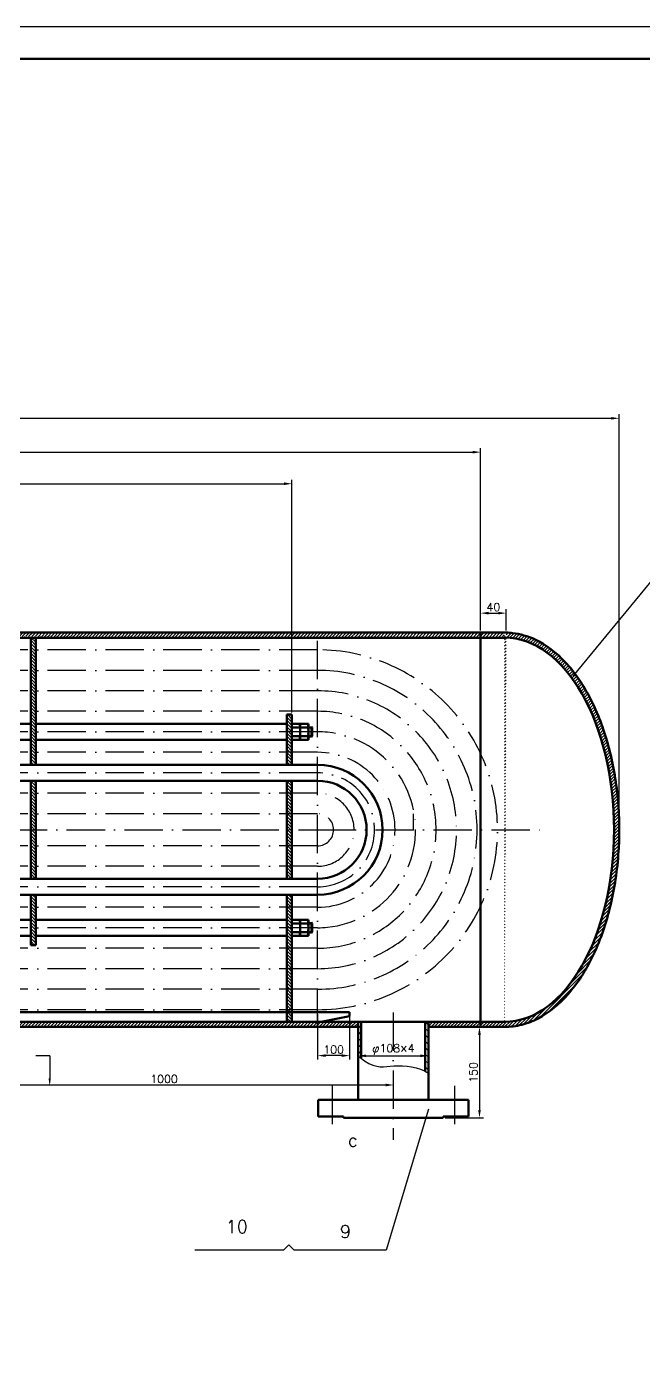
# Model space of a CAD drawing. Header units: millimetres. Extents: x 0 to 5458, y 0 to 841.
# Drawn here: x 735.4 to 927.9, y 420.5 to 841 of the extents above; entities that cross this region are included whole.
import ezdxf

# ---------------------------------------------------------------- set-up
doc = ezdxf.new("R2010")
doc.units = ezdxf.units.MM
doc.header["$PDMODE"] = 34
doc.linetypes.add('ACAD_ISO10W100', pattern=[18, 12, -3, 0, -3])
doc.layers.get('Defpoints').update_dxf_attribs({"lineweight": 25})
for name, color, linetype, lineweight in [('实线', 7, 'Continuous', 50), ('标注（用细实线）', 3, 'Continuous', 25), ('点化线', 10, 'ACAD_ISO10W100', 25), ('细实线', 2, 'Continuous', 25)]:
    doc.layers.add(name, color=color, linetype=linetype, lineweight=lineweight)
doc.styles.get("Standard").update_dxf_attribs({"font": 'txt', "bigfont": 'gbcbig.shx'})
doc.styles.add('标题栏', font='txt.shx', dxfattribs={"height": 4, "bigfont": 'gbcbig.shx'})
doc.dimstyles.new('ISO-25', dxfattribs={"dimtxt": 2.5, "dimasz": 2.5, "dimexe": 1.25, "dimexo": 0.625, "dimtad": 1, "dimtxsty": 'Standard', "dimcen": 2.5, "dimadec": 0, "dimazin": 0, "dimtfac": 1, "dimtmove": 0, "dimatfit": 3, "dimfxl": 0, "dimarcsym": 0})
pattern_1 = [(45, (0, 0), (-0.4999999991609842, 0.4999999991609843), [])]
pattern_2 = [(135, (480, 1.13686837721616e-13), (-0.4999999991609843, -0.4999999991609841), [])]
pattern_3 = [(135, (480, -1.13686837721616e-13), (-0.4999999991609843, -0.4999999991609841), [])]

# ---------------------------------------------------------------- blocks, each defined once
blk = doc.blocks.new('*D10')
at = {"layer": 'Defpoints', "color": 0, "ltscale": 0.3}
for p in [(818.2000000000002, 698.3101926759518), (176.6000000000002, 689.5691879913943), (818.2000000000002, 626.2157731799078)]:
    blk.add_point(p, dxfattribs=at)
at = {"layer": '标注（用细实线）', "color": 0, "lineweight": -2, "ltscale": 0.3}
for p, q in [((176.6000000000002, 690.1941879913943), (176.6000000000002, 699.5601926759518)), ((179.1000000000002, 698.3101926759518), (815.7000000000002, 698.3101926759518)), ((818.2000000000002, 626.8407731799078), (818.2000000000002, 699.5601926759518))]:
    blk.add_line(p, q, dxfattribs=at)
at = {"layer": '标注（用细实线）', "color": 0, "ltscale": 0.3}
for points in [[(179.1000000000002, 698.7268593426185), (179.1000000000002, 697.8935260092852), (176.6000000000002, 698.3101926759518)], [(815.7000000000002, 698.7268593426185), (815.7000000000002, 697.8935260092852), (818.2000000000002, 698.3101926759518)]]:
    blk.add_solid(points, dxfattribs=at)
at = {"layer": '标注（用细实线）', "color": 0, "ltscale": 0.3, "insert": (497.4000000000002, 700.1851926759518), "char_height": 2.5, "attachment_point": 5}
blk.add_mtext('6000', dxfattribs=at)
blk = doc.blocks.new('*D11')
at = {"layer": 'Defpoints', "color": 0, "ltscale": 0.3}
for p in [(877.0972545323561, 708.169378002075), (176.6000000000002, 698.3101926759518), (877.0972545323561, 651.8157731799079)]:
    blk.add_point(p, dxfattribs=at)
at = {"layer": '标注（用细实线）', "color": 0, "lineweight": -2, "ltscale": 0.3}
for p, q in [((176.6000000000002, 698.9351926759518), (176.6000000000002, 709.419378002075)), ((179.1000000000002, 708.169378002075), (874.5972545323561, 708.169378002075)), ((877.0972545323561, 652.4407731799079), (877.0972545323561, 709.419378002075))]:
    blk.add_line(p, q, dxfattribs=at)
at = {"layer": '标注（用细实线）', "color": 0, "ltscale": 0.3}
for points in [[(179.1000000000002, 708.5860446687416), (179.1000000000002, 707.7527113354083), (176.6000000000002, 708.169378002075)], [(874.5972545323561, 708.5860446687416), (874.5972545323561, 707.7527113354083), (877.0972545323561, 708.169378002075)]]:
    blk.add_solid(points, dxfattribs=at)
at = {"layer": '标注（用细实线）', "color": 0, "ltscale": 0.3, "insert": (526.8486272661781, 710.044378002075), "char_height": 2.5, "attachment_point": 5}
blk.add_mtext('6281', dxfattribs=at)
blk = doc.blocks.new('*D12')
at = {"layer": 'Defpoints', "color": 0, "ltscale": 0.3}
for p in [(920.3999999991547, 718.7390158449934), (64.21939030030282, 590.2157430798321), (920.3999999991547, 590.2157430798321)]:
    blk.add_point(p, dxfattribs=at)
at = {"layer": '标注（用细实线）', "color": 0, "lineweight": -2, "ltscale": 0.3}
for p, q in [((64.21939030030282, 590.8407430798321), (64.21939030030283, 719.9890158449934)), ((920.3999999991547, 590.8407430798321), (920.3999999991547, 719.9890158449934)), ((66.71939030030283, 718.7390158449934), (917.8999999991547, 718.7390158449934))]:
    blk.add_line(p, q, dxfattribs=at)
at = {"layer": '标注（用细实线）', "color": 0, "ltscale": 0.3}
for points in [[(66.71939030030283, 719.1556825116601), (66.71939030030283, 718.3223491783268), (64.21939030030283, 718.7390158449934)], [(917.8999999991547, 719.1556825116601), (917.8999999991547, 718.3223491783268), (920.3999999991547, 718.7390158449934)]]:
    blk.add_solid(points, dxfattribs=at)
at = {"layer": '标注（用细实线）', "color": 0, "ltscale": 0.3, "insert": (492.3096951497288, 720.6140158449934), "char_height": 2.5, "attachment_point": 5}
blk.add_mtext('~7004', dxfattribs=at)
blk = doc.blocks.new('*D13')
at = {"layer": 'Defpoints', "color": 0, "ltscale": 0.3}
for p in [(885.0972545323561, 657.8823022181077), (877.0972545323561, 651.8157731799078), (885.0972545323561, 651.8211949073176)]:
    blk.add_point(p, dxfattribs=at)
at = {"layer": '标注（用细实线）', "color": 0, "lineweight": -2, "ltscale": 0.3}
for p, q in [((877.0972545323561, 652.4407731799078), (877.0972545323561, 659.1323022181077)), ((879.5972545323561, 657.8823022181077), (882.5972545323561, 657.8823022181077)), ((885.0972545323561, 652.4461949073176), (885.0972545323561, 659.1323022181077))]:
    blk.add_line(p, q, dxfattribs=at)
at = {"layer": '标注（用细实线）', "color": 0, "ltscale": 0.3}
for points in [[(879.5972545323561, 658.2989688847744), (879.5972545323561, 657.4656355514411), (877.0972545323561, 657.8823022181077)], [(882.5972545323561, 658.2989688847744), (882.5972545323561, 657.4656355514411), (885.0972545323561, 657.8823022181077)]]:
    blk.add_solid(points, dxfattribs=at)
at = {"layer": '标注（用细实线）', "color": 0, "ltscale": 0.3, "insert": (881.0972545323561, 659.7573022181077), "char_height": 2.5, "attachment_point": 5}
blk.add_mtext('40', dxfattribs=at)
blk = doc.blocks.new('*D14')
at = {"layer": 'Defpoints', "color": 0, "ltscale": 0.3}
for p in [(860.8348578310938, 528.6209115024274), (865.4348578310938, 500.2157731799081), (876.7554799011036, 500.2157731799081)]:
    blk.add_point(p, dxfattribs=at)
at = {"layer": '标注（用细实线）', "color": 0, "lineweight": -2, "ltscale": 0.3}
for p, q in [((861.4598578310938, 528.6209115024274), (878.0054799011036, 528.6209115024274)), ((876.7554799011036, 526.1209115024274), (876.7554799011036, 502.7157731799081)), ((866.0598578310938, 500.2157731799081), (878.0054799011036, 500.2157731799081))]:
    blk.add_line(p, q, dxfattribs=at)
at = {"layer": '标注（用细实线）', "color": 0, "ltscale": 0.3}
for points in [[(876.338813234437, 526.1209115024274), (877.1721465677703, 526.1209115024274), (876.7554799011036, 528.6209115024274)], [(876.338813234437, 502.7157731799081), (877.1721465677703, 502.7157731799081), (876.7554799011036, 500.2157731799081)]]:
    blk.add_solid(points, dxfattribs=at)
at = {"layer": '标注（用细实线）', "color": 0, "ltscale": 0.3, "insert": (874.8804799011035, 514.4183423411679), "char_height": 2.5, "attachment_point": 5, "rotation": 90}
blk.add_mtext('150', dxfattribs=at)
blk = doc.blocks.new('*D17')
at = {"layer": 'Defpoints', "color": 0, "ltscale": 0.3}
for p in [(706.5497017917065, 510.4775451745225), (849.9174904529759, 510.489178497494), (849.9174904529759, 505.8157731799081)]:
    blk.add_point(p, dxfattribs=at)
at = {"layer": '标注（用细实线）', "color": 0, "lineweight": -2, "ltscale": 0.3}
for p, q in [((706.5497017917065, 511.1025451745225), (706.5497017917065, 511.739178497494)), ((709.0497017917065, 510.489178497494), (847.4174904529759, 510.489178497494)), ((849.9174904529759, 506.4407731799081), (849.9174904529759, 511.739178497494))]:
    blk.add_line(p, q, dxfattribs=at)
at = {"layer": '标注（用细实线）', "color": 0, "ltscale": 0.3}
for points in [[(709.0497017917065, 510.9058451641607), (709.0497017917065, 510.0725118308274), (706.5497017917065, 510.489178497494)], [(847.4174904529759, 510.9058451641607), (847.4174904529759, 510.0725118308274), (849.9174904529759, 510.489178497494)]]:
    blk.add_solid(points, dxfattribs=at)
at = {"layer": '标注（用细实线）', "color": 0, "ltscale": 0.3, "insert": (778.2335961223412, 512.3641784974941), "char_height": 2.5, "attachment_point": 5}
blk.add_mtext('1000', dxfattribs=at)
blk = doc.blocks.new('*D36')
at = {"layer": 'Defpoints', "color": 0, "ltscale": 0.3}
for p in [(860.8348578310938, 519.6033103802174), (838.8348578310938, 516.0218909546935), (860.8348578310938, 516.0218909546935)]:
    blk.add_point(p, dxfattribs=at)
at = {"layer": '标注（用细实线）', "color": 0, "lineweight": -2, "ltscale": 0.3}
for p, q in [((838.8348578310938, 516.6468909546935), (838.8348578310938, 520.8533103802174)), ((841.3348578310938, 519.6033103802174), (858.3348578310938, 519.6033103802174)), ((860.8348578310938, 516.6468909546935), (860.8348578310938, 520.8533103802174))]:
    blk.add_line(p, q, dxfattribs=at)
at = {"layer": '标注（用细实线）', "color": 0, "ltscale": 0.3}
for points in [[(841.3348578310938, 520.019977046884), (841.3348578310938, 519.1866437135508), (838.8348578310938, 519.6033103802174)], [(858.3348578310938, 520.019977046884), (858.3348578310938, 519.1866437135508), (860.8348578310938, 519.6033103802174)]]:
    blk.add_solid(points, dxfattribs=at)
at = {"layer": '标注（用细实线）', "color": 0, "ltscale": 0.3, "insert": (849.8348578310938, 521.5472442037468), "char_height": 2.5, "attachment_point": 5}
blk.add_mtext('φ108×4', dxfattribs=at)
blk = doc.blocks.new('*D47')
at = {"layer": 'Defpoints', "color": 0, "ltscale": 0.3}
for p in [(826.2000000000003, 533.2157731799082), (836.2000000000003, 533.2157731799082), (826.2000000000003, 519.6690703034847)]:
    blk.add_point(p, dxfattribs=at)
at = {"layer": '标注（用细实线）', "color": 0, "lineweight": -2, "ltscale": 0.3}
for p, q in [((826.2000000000003, 532.5907731799082), (826.2000000000003, 518.4190703034847)), ((836.2000000000003, 532.5907731799082), (836.2000000000003, 518.4190703034847)), ((833.7000000000003, 519.6690703034847), (828.7000000000003, 519.6690703034847))]:
    blk.add_line(p, q, dxfattribs=at)
at = {"layer": '标注（用细实线）', "color": 0, "ltscale": 0.3}
for points in [[(828.7000000000003, 520.0857369701513), (828.7000000000003, 519.252403636818), (826.2000000000003, 519.6690703034847)], [(833.7000000000003, 520.0857369701513), (833.7000000000003, 519.252403636818), (836.2000000000003, 519.6690703034847)]]:
    blk.add_solid(points, dxfattribs=at)
at = {"layer": '标注（用细实线）', "color": 0, "ltscale": 0.3, "insert": (831.2000000000003, 521.5440703034847), "char_height": 2.5, "attachment_point": 5}
blk.add_mtext('100', dxfattribs=at)

msp = doc.modelspace()

# ---------------------------------------------------------------- hatches: boundary and pattern name
at = {"layer": '标注（用细实线）', "ltscale": 0.3}
h = msp.add_hatch(dxfattribs=at)
h.set_pattern_fill('JIS_WOOD', color=256, style=0)
h.set_pattern_definition([(45, (-1.906481975311181e-05, 121.5999999997729), (-0.4999999991609842, 0.4999999991609843), [])])
edge = h.paths.add_edge_path()
edge.add_line((458.2051627914616, 651.815773179681), (458.2051818562813, 650.2157731799081))
edge.add_line((838.8348387662741, 651.815773179681), (458.2051628455031, 651.8112377820911))
edge.add_line((838.8348387662741, 650.2157731799081), (838.8348387662741, 651.815773179681))
edge.add_line((458.2051818562813, 650.2157731799081), (838.8348387662741, 650.2157731799081))
edge.add_line((838.8348387662741, 650.2206493609291), (826.1999809351804, 650.2204988101248))
h = msp.add_hatch(dxfattribs=at)
h.set_pattern_fill('JIS_WOOD', color=256, style=0)
h.set_pattern_definition([(45, (-0.5757868572100051, -1.13686837721616e-13), (-0.4999999991609842, 0.4999999991609843), [])])
h.paths.add_polyline_path([(838.2590709588203, 650.2157731799078), (838.2590709588202, 651.8157731799079), (884.5214676751461, 651.8157731799079), (884.485190174685, 650.2161876744045)])
h = msp.add_hatch(dxfattribs=at)
h.set_pattern_fill('JIS_WOOD', color=256, style=0)
h.set_pattern_definition(pattern_1)
edge = h.paths.add_edge_path()
edge.add_line((884.619390300303, 530.2211949073173), (884.6194093651227, 528.6211949075442))
edge.add_ellipse((884.619390300303, 590.2211949073173), major_axis=(0, 60), ratio=0.5696860134562504, start_angle=180, end_angle=360)
edge.add_line((885.0972545323561, 651.8157731799079), (885.097254532356, 650.2157731799081))
edge.add_spline(control_points=[(884.619390300303, 528.6211949073172), (886.4070446973454, 528.6211949073172), (888.1944489406322, 528.8495696607756), (891.7156456233955, 529.7520474230678), (893.4492475877636, 530.4257832502258), (898.4813312098576, 533.061403540713), (901.6366554238342, 535.6388966128229), (907.3493675732865, 542.1771256205034), (909.9086513516235, 546.1389331897947), (914.2663544544192, 555.1253488463635), (916.0641128838719, 560.1498247991146), (918.7709227537958, 570.8648780922881), (919.6794309578237, 576.5543998895323), (920.5399034613378, 588.1469315481299), (920.4917045938699, 594.0486299996969), (919.4420189355804, 605.5945421705198), (918.4407320500369, 611.2374553000859), (915.558640640871, 621.8165855869765), (913.6784159691555, 626.7517981701915), (909.1710773643509, 635.524019840248), (906.5445626372288, 639.3610493229182), (900.7157650940325, 645.6214020581292), (897.5110490670453, 648.0456587233307), (891.848302320819, 650.7035979044376), (889.4876611969399, 651.392888759483), (886.2767435892684, 651.7722692023831), (885.4480697900159, 651.8211949073175), (884.619390300303, 651.8211949073175)], knot_values=[3.141592653589793, 3.141592653589793, 3.141592653589793, 3.141592653589793, 3.286577865687408, 3.286577865687408, 3.431563077785023, 3.431563077785023, 3.719378620147342, 3.719378620147342, 4.007194162509662, 4.007194162509662, 4.295009704871982, 4.295009704871982, 4.582825247234301, 4.582825247234301, 4.870640789596621, 4.870640789596621, 5.15845633195894, 5.15845633195894, 5.44627187432126, 5.44627187432126, 5.73408741668358, 5.73408741668358, 6.021902959045899, 6.021902959045899, 6.215976415026974, 6.215976415026974, 6.283185307179586, 6.283185307179586, 6.283185307179586, 6.283185307179586], degree=3, periodic=0)
h = msp.add_hatch(dxfattribs=at)
h.set_pattern_fill('JIS_WOOD', color=256, angle=90, style=0)
h.set_pattern_definition(pattern_2)
h.paths.add_polyline_path([(738.2000000000002, 650.2157731799081), (736.6000000000001, 650.2157731799078), (736.6000000000001, 646.4157731799077), (738.2000000000002, 646.4157731799077)])
h = msp.add_hatch(dxfattribs=at)
h.set_pattern_fill('JIS_WOOD', color=256, angle=90, style=0)
h.set_pattern_definition(pattern_2)
h.paths.add_polyline_path([(738.2000000000002, 627.2157731799077), (736.6000000000001, 627.2157731799078), (736.6000000000001, 620.8157731799078), (738.2000000000002, 620.8157731799079)])
h.paths.add_polyline_path([(738.2000000000002, 633.6157731799078), (736.6000000000001, 633.6157731799079), (736.6000000000001, 627.2157731799078), (738.2000000000002, 627.2157731799078)])
h.paths.add_polyline_path([(738.2000000000003, 640.0157731799078), (736.6000000000001, 640.0157731799078), (736.6000000000001, 633.6157731799078), (738.2000000000002, 633.6157731799077)])
h.paths.add_polyline_path([(738.2000000000003, 646.4157731799075), (736.6000000000001, 646.4157731799077), (736.6000000000001, 640.0157731799077), (738.2000000000002, 640.0157731799077)])
h.paths.add_polyline_path([(738.2000000000002, 620.8157731799078), (736.6000000000001, 620.8157731799078), (736.6000000000003, 614.4157731799079), (738.2000000000002, 614.4157731799079)])
h.paths.add_polyline_path([(738.2000000000002, 614.4157731799079), (736.6000000000001, 614.4157731799079), (736.6000000000001, 610.5157731799078), (738.2000000000002, 610.5157731799078)])
h.paths.add_polyline_path([(738.2000000000002, 605.515773179908), (736.6000000000001, 605.515773179908), (736.6000000000001, 601.6157731799079), (738.2000000000002, 601.6157731799079)])
h.paths.add_polyline_path([(738.2000000000002, 601.6157731799079), (736.6000000000001, 601.6157731799079), (736.6000000000001, 595.215773179908), (738.2000000000002, 595.215773179908)])
h.paths.add_polyline_path([(738.2000000000002, 595.2157731799081), (736.6000000000001, 595.215773179908), (736.6000000000001, 590.2157731799082), (738.2000000000002, 590.2157731799082)])
h.paths.add_polyline_path([(738.2, 590.2157731799082), (736.6000000000001, 590.2157731799081), (736.6000000000001, 585.2157731799083), (738.2000000000002, 585.2157731799083)])
h.paths.add_polyline_path([(738.2000000000002, 585.2157731799083), (736.6000000000001, 585.2157731799082), (736.6000000000001, 578.8157731799082), (738.2000000000002, 578.8157731799082)])
h = msp.add_hatch(dxfattribs=at)
h.set_pattern_fill('JIS_WOOD', color=256, angle=90, style=0)
h.set_pattern_definition(pattern_3)
h.paths.add_polyline_path([(818.2000000000002, 626.2157731799077), (816.6000000000001, 626.2157731799078), (816.6000000000001, 620.8157731799076), (818.2000000000002, 620.8157731799076)])
h.paths.add_polyline_path([(818.2000000000002, 620.8157731799076), (816.6000000000003, 620.8157731799078), (816.6000000000001, 614.4157731799077), (818.2000000000002, 614.4157731799077)])
h.paths.add_polyline_path([(818.2000000000002, 614.4157731799077), (816.6000000000001, 614.4157731799077), (816.6000000000001, 610.5157731799076), (818.2000000000002, 610.5157731799076)])
h = msp.add_hatch(dxfattribs=at)
h.set_pattern_fill('JIS_WOOD', color=256, angle=90, style=0)
h.set_pattern_definition(pattern_3)
h.paths.add_polyline_path([(818.2, 605.5157731799078), (816.6000000000001, 605.5157731799077), (816.6000000000001, 601.6157731799077), (818.2, 601.6157731799077)])
h.paths.add_polyline_path([(818.2000000000002, 601.6157731799077), (816.6000000000003, 601.6157731799077), (816.6000000000001, 595.2157731799077), (818.2000000000002, 595.2157731799076)])
h.paths.add_polyline_path([(818.2000000000002, 595.2157731799077), (816.6000000000003, 595.2157731799077), (816.6000000000003, 590.215773179908), (818.2000000000002, 590.215773179908)])
h.paths.add_polyline_path([(818.2000000000003, 590.2157731799078), (816.6000000000001, 590.215773179908), (816.6000000000001, 585.215773179908), (818.2000000000003, 585.2157731799081)])
h.paths.add_polyline_path([(818.2000000000002, 585.215773179908), (816.6000000000001, 585.215773179908), (816.6000000000001, 578.8157731799079), (818.2000000000003, 578.8157731799079)])
h.paths.add_polyline_path([(818.2000000000003, 578.815773179908), (816.6000000000001, 578.815773179908), (816.6000000000001, 574.9157731799078), (818.2000000000003, 574.9157731799078)])
h.paths.add_polyline_path([(818.2000000000003, 569.9157731799082), (816.6000000000001, 569.9157731799082), (816.6000000000001, 566.015773179908), (818.2000000000003, 566.0157731799081)])
h.paths.add_polyline_path([(818.2000000000003, 566.0157731799079), (816.6000000000001, 566.0157731799079), (816.6000000000001, 559.6157731799078), (818.2000000000002, 559.6157731799078)])
h = msp.add_hatch(dxfattribs=at)
h.set_pattern_fill('JIS_WOOD', color=256, angle=90, style=0)
h.set_pattern_definition(pattern_2)
h.paths.add_polyline_path([(738.2000000000003, 578.8157731799082), (736.6000000000001, 578.8157731799082), (736.6000000000001, 574.915773179908), (738.2000000000002, 574.915773179908)])
h.paths.add_polyline_path([(738.2000000000002, 569.9157731799083), (736.6000000000001, 569.9157731799083), (736.6000000000001, 566.0157731799081), (738.2000000000002, 566.0157731799081)])
h.paths.add_polyline_path([(738.2000000000002, 566.015773179908), (736.6000000000001, 566.015773179908), (736.6000000000001, 559.6157731799082), (738.2000000000002, 559.615773179908)])
h.paths.add_polyline_path([(738.2000000000003, 559.6157731799082), (736.6000000000001, 559.6157731799082), (736.6000000000001, 554.2157731799081), (738.2000000000002, 554.2157731799082)])
h = msp.add_hatch(dxfattribs=at)
h.set_pattern_fill('JIS_WOOD', color=256, angle=90, style=0)
h.set_pattern_definition(pattern_3)
h.paths.add_polyline_path([(818.2000000000003, 559.6157731799079), (816.6000000000001, 559.6157731799079), (816.6000000000001, 553.215773179908), (818.2000000000002, 553.2157731799078)])
h.paths.add_polyline_path([(818.2000000000002, 553.215773179908), (816.6000000000001, 553.2157731799078), (816.6000000000001, 546.8157731799079), (818.2000000000002, 546.8157731799079)])
h.paths.add_polyline_path([(818.2000000000002, 546.815773179908), (816.6000000000001, 546.815773179908), (816.6000000000001, 540.415773179908), (818.2000000000002, 540.4157731799079)])
h.paths.add_polyline_path([(818.2000000000002, 540.415773179908), (816.6000000000001, 540.4157731799079), (816.6000000000001, 534.0157731799079), (818.2000000000002, 534.0157731799079)])
h.paths.add_polyline_path([(818.2000000000002, 533.2157731799081), (816.6000000000001, 533.2157731799081), (816.6000000000001, 530.215773179908), (818.2, 530.2157731799078)])
h.paths.add_polyline_path([(818.2, 534.0157731799079), (816.6000000000001, 534.0157731799079), (816.6000000000001, 533.2157731799081), (818.2000000000003, 533.2157731799082)])
h = msp.add_hatch(dxfattribs=at)
h.set_pattern_fill('JIS_WOOD', color=256, style=0)
h.set_pattern_definition(pattern_1)
edge = h.paths.add_edge_path()
edge.add_line((458.2051818562814, 530.2157731799081), (458.2052009211011, 528.6157731801352))
edge.add_line((838.8348578310938, 530.2157731799081), (458.2051819103229, 530.2112377823182))
edge.add_line((838.8348578310938, 528.6157731801352), (838.8348578310938, 530.2157731799081))
edge.add_line((458.2052009211011, 528.6157731801352), (838.8348578310938, 528.6157731801352))
edge.add_line((838.8348578310938, 528.6206493611562), (826.2000000000002, 528.6204988103519))
h = msp.add_hatch(dxfattribs=at)
h.set_pattern_fill('JIS_WOOD', color=256, scale=2, angle=90, style=0)
h.set_pattern_definition([(135, (0, 0), (-0.9999999983219686, -0.9999999983219683), [])])
edge = h.paths.add_edge_path()
edge.add_line((839.8348578310939, 530.215773179908), (838.8348578310938, 530.215773179908))
edge.add_line((838.8348578310938, 530.215773179908), (838.8348578310938, 528.6157731801352))
edge.add_line((838.8348578310938, 528.6157731801352), (838.8348578310937, 519.603310380217))
edge.add_spline(control_points=[(838.8348578311073, 519.6033103802057), (839.1662897925671, 519.3166956209849), (839.5018723016046, 519.0393150818142), (839.8348578310939, 518.7783258213817)], knot_values=[6.780384613204721, 6.780384613204721, 6.780384613204721, 6.780384613204721, 7.564072299224915, 7.564072299224915, 7.564072299224915, 7.564072299224915], degree=3, periodic=0)
edge.add_line((839.8348578310938, 518.7783258213818), (839.8348578310939, 530.215773179908))
edge = h.paths.add_edge_path()
edge.add_line((860.8348578310939, 530.216657397883), (859.8348578310938, 530.2164666222416))
edge.add_line((859.8348578310938, 530.2164666222416), (859.8348578310937, 514.7996409628864))
edge.add_spline(control_points=[(859.8348578310937, 514.7996409628864), (860.1795572188108, 514.6211279062303), (860.5136241373253, 514.4268481271266), (860.8348578310938, 514.2159428019049)], knot_values=[27.49358203792605, 27.49358203792605, 27.49358203792605, 27.49358203792605, 28.64068430707148, 28.64068430707148, 28.64068430707148, 28.64068430707148], degree=3, periodic=0)
edge.add_line((860.8348578310938, 514.2159428019049), (860.8348578310939, 530.216657397883))
h = msp.add_hatch(dxfattribs=at)
h.set_pattern_fill('JIS_WOOD', color=256, style=0)
h.set_pattern_definition(pattern_1)
edge = h.paths.add_edge_path()
edge.add_line((860.8348578310938, 528.6209115024274), (860.8345534016586, 530.2166573398052))
edge.add_line((860.8345534016586, 530.2166573398052), (884.6193903509936, 530.2169407483218))
edge.add_line((884.619390300303, 530.2211949073173), (884.6194093651227, 528.6211949075442))
edge.add_line((884.6194093651227, 528.6211949075442), (860.8348578310938, 528.6209115024274))

# ---------------------------------------------------------------- linework, layer by layer
at = {"layer": '实线'}
for p, q in [((826.2000000000003, 651.815773179908), (458.2051818562814, 651.8157731799079)), ((885.0972545323561, 651.8157731799079), (826.2000000000003, 651.815773179908)), ((877.0972545323561, 651.8157731799078), (877.0972545323563, 528.6211052772157)), ((826.2000000000002, 650.215773179908), (458.2051818562814, 650.2157731799081)), ((736.6000000000001, 650.215773179908), (736.6000000000003, 610.5157731799076)), ((736.6000000000001, 650.2157731799078), (738.2000000000002, 650.2157731799078)), ((736.6000000000001, 650.215773179908), (736.6000000000001, 610.5157731799076)), ((736.6000000000001, 650.2157731799078), (738.2000000000002, 650.2157731799078)), ((738.2000000000003, 610.5157731799077), (738.2000000000002, 650.2157731799078)), ((738.2, 610.5157731799076), (738.2000000000002, 650.2157731799078)), ((856.2000000000003, 650.215773179908), (826.2000000000002, 650.2157731799078)), ((856.2000000000003, 650.215773179908), (884.6193903003032, 650.2157731799081)), ((658.2000000000002, 623.3157731799074), (736.6000000000001, 623.3157731799074)), ((738.2000000000003, 623.3157731799075), (816.6000000000003, 623.3157731799076)), ((816.6000000000001, 626.215773179908), (816.6000000000001, 610.5157731799077)), ((816.6000000000001, 626.215773179908), (818.2000000000002, 626.2157731799078)), ((816.6000000000003, 626.2157731799078), (816.6000000000001, 610.5157731799075)), ((816.6000000000003, 626.2157731799078), (818.2000000000002, 626.2157731799077)), ((818.2000000000002, 610.5157731799077), (818.2000000000002, 626.2157731799078)), ((818.2000000000002, 610.5157731799075), (818.2000000000002, 626.2157731799077)), ((736.6000000000003, 618.3157731799076), (658.2, 618.3157731799078)), ((816.6000000000001, 618.3157731799075), (738.2000000000004, 618.3157731799078)), ((826.2000000000002, 610.5157731799078), (458.2051818562813, 610.5157731799076)), ((826.2000000000002, 605.515773179908), (458.2051818562813, 605.5157731799079)), ((736.6000000000003, 605.5157731799079), (736.6000000000003, 574.915773179908)), ((736.6000000000001, 605.5157731799081), (736.6000000000001, 574.9157731799079)), ((736.6000000000001, 605.5157731799083), (736.6000000000001, 574.915773179908)), ((738.2000000000002, 574.915773179908), (738.2000000000003, 605.515773179908)), ((738.2, 574.9157731799079), (738.2, 605.515773179908)), ((738.2000000000002, 574.915773179908), (738.2000000000002, 605.5157731799081)), ((816.6000000000001, 605.515773179908), (816.6, 574.915773179908)), ((816.6000000000001, 605.5157731799079), (816.6000000000001, 574.9157731799078)), ((818.2, 574.9157731799081), (818.2000000000002, 605.5157731799079)), ((818.2000000000003, 574.9157731799079), (818.2000000000002, 605.5157731799079)), ((826.2000000000002, 574.9157731799081), (458.2051818562813, 574.9157731799079)), ((826.2000000000002, 569.9157731799082), (458.2051818562813, 569.9157731799082)), ((736.6000000000003, 569.9157731799082), (736.6000000000003, 554.2157731799081)), ((736.6000000000001, 569.9157731799082), (736.6000000000001, 554.2157731799081)), ((736.6000000000001, 569.9157731799085), (736.6000000000001, 554.2157731799082)), ((738.2000000000002, 554.2157731799081), (738.2000000000002, 569.9157731799082)), ((738.2000000000002, 554.2157731799081), (738.2000000000002, 569.9157731799082)), ((738.2000000000002, 554.2157731799082), (738.2000000000002, 569.9157731799085)), ((816.6, 569.9157731799082), (816.6000000000001, 530.2157731799082)), ((816.6000000000001, 569.9157731799081), (816.6000000000001, 530.2157731799081)), ((818.2000000000002, 530.2157731799082), (818.2, 569.9157731799082)), ((818.2000000000002, 530.2157731799081), (818.2000000000003, 569.9157731799082)), ((736.6000000000003, 562.1157731799085), (658.2000000000002, 562.1157731799084)), ((816.6000000000001, 562.1157731799085), (738.2000000000002, 562.1157731799085)), ((578.2000000000002, 557.1157731799084), (736.6000000000001, 557.1157731799085)), ((738.2000000000002, 557.1157731799085), (816.6000000000001, 557.1157731799084)), ((736.6000000000003, 554.2157731799081), (738.2000000000002, 554.2157731799081)), ((736.6000000000001, 554.2157731799081), (738.2000000000002, 554.2157731799081)), ((736.6000000000001, 554.2157731799082), (738.2000000000002, 554.2157731799082)), ((826.2000000000002, 530.215773179908), (458.2051818562814, 530.2157731799081)), ((816.6000000000001, 530.215773179908), (818.2000000000002, 530.215773179908)), ((856.2000000000003, 530.215773179908), (826.2000000000002, 530.2157731799078)), ((838.8348578310938, 505.8157731799082), (838.8348578310938, 530.2157731799081)), ((839.8348578310938, 518.7783258213817), (839.8348578310938, 530.2157731799081)), ((884.619390300303, 530.2211949073173), (856.2000000000003, 530.215773179908)), ((859.8348578310938, 514.7996409628865), (859.8348578310938, 530.2157731799081)), ((860.8348578310938, 505.8157731799081), (860.8348578310938, 530.2157731799081)), ((826.2000000000003, 528.6201580266995), (458.2051818562814, 528.615773179908)), ((838.8348578310938, 528.6206493611562), (826.2000000000002, 528.6204988103519)), ((884.619390300303, 528.6211949073172), (860.8348578310938, 528.6209115024274)), ((826.3348578310938, 500.615773179908), (826.3348578310938, 505.8157731799081)), ((826.3348578310938, 505.8157731799081), (849.7522252092117, 505.8157731799081)), ((873.3348578310938, 505.8157731799081), (849.9174904529759, 505.8157731799081)), ((873.3348578310938, 500.615773179908), (873.3348578310938, 505.8157731799081)), ((834.2348578310938, 500.615773179908), (826.3348578310938, 500.615773179908)), ((834.2348578310938, 500.2157731799081), (834.2348578310938, 500.615773179908)), ((865.4348578310938, 500.2157731799081), (865.4348578310938, 500.615773179908)), ((865.4348578310938, 500.615773179908), (873.3348578310938, 500.615773179908)), ((849.8348578310938, 500.2157731799081), (834.2348578310938, 500.2157731799081)), ((849.8348578310938, 500.2157731799081), (865.4348578310938, 500.2157731799081))]:
    msp.add_line(p, q, dxfattribs=at)
at = {"layer": '实线', "ltscale": 0.3}
for p, q in [((818.2000000000002, 623.3157731799076), (820.7600000000001, 623.3157731799076)), ((820.7600000000001, 623.3157731799076), (820.7600000000002, 618.3157731799082)), ((820.7600000000002, 623.3157731799078), (823.3200000000002, 623.3157731799078)), ((823.3200000000002, 623.3157731799078), (823.3200000000003, 618.3157731799083)), ((824.278358306627, 622.4157731799082), (824.2783583066268, 619.215773179908)), ((824.278358306627, 622.4157731799082), (824.5183583066272, 622.1757731799082)), ((818.2000000000002, 622.1757731799079), (820.76, 622.1757731799079)), ((818.2000000000002, 619.455773179908), (820.76, 619.4557731799079)), ((818.2000000000002, 618.3157731799081), (820.7600000000001, 618.3157731799081)), ((820.7600000000002, 622.175773179908), (823.32, 622.175773179908)), ((820.7600000000002, 619.4557731799081), (823.32, 619.455773179908)), ((820.7600000000002, 618.3157731799082), (823.3200000000002, 618.3157731799082)), ((823.3200000000002, 622.175773179908), (824.5183583066272, 622.175773179908)), ((823.3200000000003, 619.455773179908), (824.5183583066272, 619.455773179908)), ((824.278358306627, 619.2157731799081), (824.5183583066272, 619.4557731799081)), ((824.5183583066272, 622.1757731799082), (824.5183583066272, 619.4557731799081)), ((818.2, 562.1157731799078), (820.76, 562.1157731799078)), ((818.2, 560.9757731799081), (820.7599999999999, 560.9757731799081)), ((820.76, 562.1157731799078), (820.7600000000001, 557.1157731799084)), ((820.7600000000001, 562.1157731799079), (823.32, 562.1157731799079)), ((820.7600000000001, 560.9757731799082), (823.3199999999999, 560.9757731799082)), ((823.32, 562.1157731799079), (823.3200000000002, 557.1157731799085)), ((823.32, 560.9757731799082), (824.5183583066271, 560.9757731799082)), ((824.2783583066268, 561.2157731799084), (824.2783583066267, 558.0157731799081)), ((824.2783583066268, 561.2157731799084), (824.5183583066271, 560.9757731799084)), ((824.5183583066271, 560.9757731799084), (824.5183583066271, 558.2557731799083)), ((818.2, 558.2557731799081), (820.7599999999999, 558.255773179908)), ((818.2, 557.1157731799083), (820.76, 557.1157731799083)), ((820.7600000000001, 558.2557731799083), (823.3199999999999, 558.2557731799081)), ((820.7600000000001, 557.1157731799084), (823.32, 557.1157731799084)), ((823.3200000000002, 558.2557731799081), (824.5183583066271, 558.2557731799081)), ((824.2783583066268, 558.0157731799083), (824.5183583066271, 558.2557731799083)), ((176.6000000000001, 533.2157731799082), (826.2000000000003, 533.2157731799082)), ((838.8348578310938, 530.2157731799081), (458.2051819103229, 530.2112377823182)), ((826.2000000000003, 533.2157731799083), (836.2000000000003, 533.2157731799082)), ((836.2000000000003, 531.9859114205165), (827.2724504759287, 530.215773179908)), ((836.2000000000003, 533.2157731799082), (836.2000000000003, 531.9859114205165)), ((838.8348578310938, 528.6157731801352), (838.8348578310938, 530.2157731799081)), ((458.2052009211011, 528.6157731801352), (838.8348578310938, 528.6157731801352))]:
    msp.add_line(p, q, dxfattribs=at)
msp.add_lwpolyline([(20, 10), (1179, 10), (1179, 830.9999999999999), (20, 830.9999999999999)], close=True, dxfattribs=at)
for centre, radius, start, end in [((817.5600000000001, 622.0657731799079), 3.200000000000045, 349.8947944586095, 22.99339431429282), ((820.1200000000001, 622.065773179908), 3.200000000000045, 349.8947944586095, 22.99339431429282), ((817.5600000000002, 619.5657731799078), 3.200000000000045, 337.0066056857123, 10.10520554139564), ((815.9600000000003, 620.8157731799079), 4.799999999999955, 351.7527057768196, 8.24729422318446), ((820.1200000000002, 619.5657731799079), 3.200000000000045, 337.0066056857123, 10.10520554139564), ((818.5200000000003, 620.815773179908), 4.799999999999955, 351.7527057768196, 8.24729422318446), ((817.56, 560.865773179908), 3.200000000000045, 349.8947944586095, 22.99339431429282), ((815.9600000000002, 559.615773179908), 4.799999999999955, 351.7527057768196, 8.24729422318446), ((820.12, 560.8657731799082), 3.200000000000045, 349.8947944586095, 22.99339431429282), ((818.5200000000002, 559.6157731799082), 4.799999999999955, 351.7527057768196, 8.24729422318446), ((817.5600000000001, 558.3657731799079), 3.200000000000045, 337.0066056857123, 10.10520554139564), ((820.1200000000001, 558.365773179908), 3.200000000000045, 337.0066056857123, 10.10520554139564)]:
    msp.add_arc(centre, radius, start, end, dxfattribs=at)
at = {"layer": '实线'}
for radius in [20.29999999999973, 15.29999999999995]:
    msp.add_arc((826.2000000000003, 590.215773179908), radius, 270, 90, dxfattribs=at)
msp.add_ellipse((884.619390300303, 590.2211949073173), major_axis=(0, 60), ratio=0.5696860134562504, start_param=3.141592653589793, end_param=6.283185307179586, dxfattribs=at)
msp.add_open_spline([(884.619390300303, 528.6211949073172), (886.4070446973454, 528.6211949073172), (888.1944489406322, 528.8495696607756), (891.7156456233955, 529.7520474230678), (893.4492475877636, 530.4257832502258), (898.4813312098576, 533.061403540713), (901.6366554238342, 535.6388966128229), (907.3493675732865, 542.1771256205034), (909.9086513516235, 546.1389331897947), (914.2663544544192, 555.1253488463635), (916.0641128838719, 560.1498247991146), (918.7709227537958, 570.8648780922881), (919.6794309578237, 576.5543998895323), (920.5399034613378, 588.1469315481299), (920.4917045938699, 594.0486299996969), (919.4420189355804, 605.5945421705198), (918.4407320500369, 611.2374553000859), (915.558640640871, 621.8165855869765), (913.6784159691555, 626.7517981701915), (909.1710773643509, 635.524019840248), (906.5445626372288, 639.3610493229182), (900.7157650940325, 645.6214020581292), (897.5110490670453, 648.0456587233307), (891.848302320819, 650.7035979044376), (889.4876611969399, 651.392888759483), (886.4355107671204, 651.753510339774), (885.766555915003, 651.8005871069021), (885.0972545323561, 651.8157731799079)], degree=3, knots=[3.141592653589793, 3.141592653589793, 3.141592653589793, 3.141592653589793, 3.286577865687408, 3.286577865687408, 3.431563077785023, 3.431563077785023, 3.719378620147342, 3.719378620147342, 4.007194162509662, 4.007194162509662, 4.295009704871982, 4.295009704871982, 4.582825247234301, 4.582825247234301, 4.870640789596621, 4.870640789596621, 5.15845633195894, 5.15845633195894, 5.44627187432126, 5.44627187432126, 5.73408741668358, 5.73408741668358, 6.021902959045899, 6.021902959045899, 6.215976415026974, 6.215976415026974, 6.270265928327694, 6.270265928327694, 6.270265928327694, 6.270265928327694], dxfattribs=at)
at = {"layer": '标注（用细实线）'}
for p, q in [((906.0138689551029, 638.2298106100534), (946.4939040412472, 687.3828530728072)), ((736.6000000000001, 530.2157731799081), (738.2000000000002, 530.2157731799081)), ((860.8198405079129, 502.9608903653516), (847.5623499733372, 458.8526217097287)), ((815.5741347266516, 458.8754426718711), (787.8518941168568, 458.8754426718711)), ((817.2374560053271, 460.5387639505466), (815.5741347266516, 458.8754426718711)), ((818.923598246145, 458.8526217097287), (817.2374560053271, 460.5387639505466)), ((847.5623499733372, 458.8526217097287), (818.9235982461449, 458.8526217097286))]:
    msp.add_line(p, q, dxfattribs=at)
at = {"layer": '标注（用细实线）', "ltscale": 0.3}
for q in [(738.1714850982844, 519.6110590182062), (742.5186156124729, 512.5839669674671)]:
    msp.add_line((742.5186156124729, 519.6110590182062), q, dxfattribs=at)
msp.add_lwpolyline([(742.5186156124729, 512.5839669674671, 0.7073174249671865, 0, 0), (742.5186156124729, 510.0719717226376, 0, 0, 0)], format="xyseb", dxfattribs=at)
at = {"layer": '标注（用细实线）'}
msp.add_open_spline([(838.8348578311073, 519.6033103802057), (839.5224895050987, 519.0086622786598), (844.2300289355904, 515.3060128755983), (849.9120034962939, 517.1456308577766), (857.7513534087484, 516.2404113294374), (860.8348578310938, 514.2159428019049)], degree=3, knots=[6.780384613204721, 6.780384613204721, 6.780384613204721, 6.780384613204721, 8.406324589093327, 17.62971320283479, 28.64068430707148, 28.64068430707148, 28.64068430707148, 28.64068430707148], dxfattribs=at)
at = {"layer": '点化线'}
for p, q in [((826.2000000000003, 528.6157731799079), (826.2000000000003, 651.815773179908)), ((826.2000000000002, 646.4157731799078), (458.2051818562813, 646.4157731799077)), ((826.2000000000002, 640.0157731799078), (458.2051818562813, 640.0157731799077)), ((826.2000000000002, 633.6157731799078), (458.2051818562813, 633.6157731799078)), ((826.2000000000002, 627.215773179908), (458.2051818562813, 627.2157731799077)), ((826.2000000000002, 620.8157731799079), (458.2051818562813, 620.8157731799078)), ((826.2000000000002, 620.8157731799079), (458.2051818562813, 620.8157731799078)), ((826.2000000000002, 620.8157731799079), (458.2051818562813, 620.8157731799078)), ((826.2000000000002, 614.415773179908), (458.2051818562813, 614.4157731799078)), ((826.2000000000002, 608.015773179908), (458.2051818562813, 608.0157731799078)), ((826.2000000000002, 601.6157731799079), (458.2051818562813, 601.6157731799078)), ((826.2000000000002, 595.215773179908), (458.2051818562813, 595.2157731799078)), ((856.2000000000003, 590.215773179908), (856.2000000000003, 595.215773179908)), ((458.2051818562814, 590.215773179908), (826.2000000000002, 590.2157731799081)), ((826.2000000000003, 590.215773179908), (897.2569424925427, 590.215773179908)), ((826.2000000000002, 585.215773179908), (458.2051818562813, 585.215773179908)), ((826.2000000000002, 578.815773179908), (458.2051818562813, 578.815773179908)), ((826.2000000000002, 572.415773179908), (458.2051818562813, 572.415773179908)), ((826.2000000000002, 566.015773179908), (458.2051818562813, 566.015773179908)), ((826.2000000000002, 559.615773179908), (458.2051818562813, 559.615773179908)), ((826.2000000000002, 559.615773179908), (458.2051818562813, 559.615773179908)), ((826.2000000000002, 559.615773179908), (458.2051818562813, 559.615773179908)), ((826.2000000000002, 553.2157731799081), (458.2051818562813, 553.2157731799081)), ((826.2000000000002, 546.8157731799082), (458.2051818562813, 546.8157731799081)), ((826.2000000000002, 540.4157731799081), (458.2051818562813, 540.4157731799081)), ((826.2000000000002, 534.0157731799081), (458.2051818562813, 534.0157731799081)), ((849.8348578310938, 533.1600311547128), (849.8348578310938, 493.3306647214833)), ((830.7522252092117, 510.2734017587005), (830.7522252092117, 496.5979581576736)), ((868.9174904529759, 510.2734017587005), (868.9174904529759, 496.5979581576736))]:
    msp.add_line(p, q, dxfattribs=at)
for radius in [56.19999999999976, 49.79999999999984, 43.39999999999986, 36.99999999999989, 30.59999999999991, 24.19999999999993, 17.79999999999995, 11.39999999999998, 5]:
    msp.add_arc((826.2000000000003, 590.215773179908), radius, 270, 90, dxfattribs=at)
at = {"layer": '细实线', "ltscale": 0.3}
for p, q in [((823.3199999999999, 622.415773179908), (824.2783583066271, 622.4157731799081)), ((823.3199999999999, 619.2157731799082), (824.2783583066271, 619.2157731799082)), ((823.3199999999998, 561.2157731799082), (824.278358306627, 561.2157731799083)), ((823.3199999999998, 558.0157731799084), (824.278358306627, 558.0157731799084))]:
    msp.add_line(p, q, dxfattribs=at)
at = {"layer": '细实线'}
msp.add_lwpolyline([(0, 0), (1189, 0), (1189, 841), (0, 841)], close=True, dxfattribs=at)

# ---------------------------------------------------------------- texts
at = {"layer": '标注（用细实线）', "ltscale": 0.3, "insert": (835.6467963309933, 495.2249365930529), "char_height": 4, "width": 18.54429890963172, "attachment_point": 1, "style": '标题栏'}
msp.add_mtext('c', dxfattribs=at)
at = {"layer": '标注（用细实线）', "char_height": 4, "attachment_point": 1, "style": '标题栏'}
for s, insert, width in [('10', (797.5377121624297, 468.2362001636411), 13.16271156925905), ('9        ', (833.1922042027381, 466.6991097668379), 57.02431475419871)]:
    msp.add_mtext(s, dxfattribs=dict(at, insert=insert, width=width))

# ---------------------------------------------------------------- dimensions: what is measured, and where the dimension line sits
at = {"layer": '标注（用细实线）'}
for base, p1, p2, text, picture, middle in [((920.3999999991547, 718.7390158449934), (64.21939030030282, 590.2157430798321), (920.3999999991547, 590.2157430798321), '~7004', '*D12', (492.3096951497288, 720.6140158449934)), ((877.0972545323561, 708.169378002075), (176.6000000000002, 698.3101926759518), (877.0972545323561, 651.8157731799079), '6281', '*D11', (526.8486272661781, 710.044378002075)), ((818.2000000000002, 698.3101926759518), (176.6000000000002, 689.5691879913943), (818.2000000000002, 626.2157731799078), '6000', '*D10', (497.4000000000002, 700.1851926759518)), ((885.0972545323561, 657.8823022181077), (877.0972545323561, 651.8157731799078), (885.0972545323561, 651.8211949073176), '40', '*D13', (881.0972545323561, 659.7573022181077)), ((860.8348578310938, 519.6033103802174), (838.8348578310938, 516.0218909546935), (860.8348578310938, 516.0218909546935), 'φ108×4', '*D36', (849.8348578310938, 521.5472442037468)), ((849.9174904529759, 510.489178497494), (706.5497017917065, 510.4775451745225), (849.9174904529759, 505.8157731799081), '1000', '*D17', (778.2335961223412, 512.3641784974941))]:
    dim = msp.add_linear_dim(base=base, p1=p1, p2=p2, text=text, dimstyle='ISO-25', dxfattribs=at)
    dim.commit()
    dim.dimension.update_dxf_attribs({"geometry": picture, "text_midpoint": middle})
at = {"layer": '标注（用细实线）', "ltscale": 0.3}
dim = msp.add_linear_dim(base=(826.2000000000003, 519.6690703034847), p1=(836.2000000000003, 533.2157731799082), p2=(826.2000000000003, 533.2157731799082), text='100', dimstyle='ISO-25', dxfattribs=at)
dim.commit()
dim.dimension.update_dxf_attribs({"geometry": '*D47', "text_midpoint": (831.2000000000003, 521.5440703034847)})
at = {"layer": '标注（用细实线）'}
dim = msp.add_linear_dim(base=(876.7554799011036, 500.2157731799081), p1=(860.8348578310938, 528.6209115024274), p2=(865.4348578310938, 500.2157731799081), angle=90, text='150', dimstyle='ISO-25', dxfattribs=at)
dim.commit()
dim.dimension.update_dxf_attribs({"geometry": '*D14', "text_midpoint": (874.8804799011035, 514.4183423411679)})

doc.saveas('drawing.dxf')
